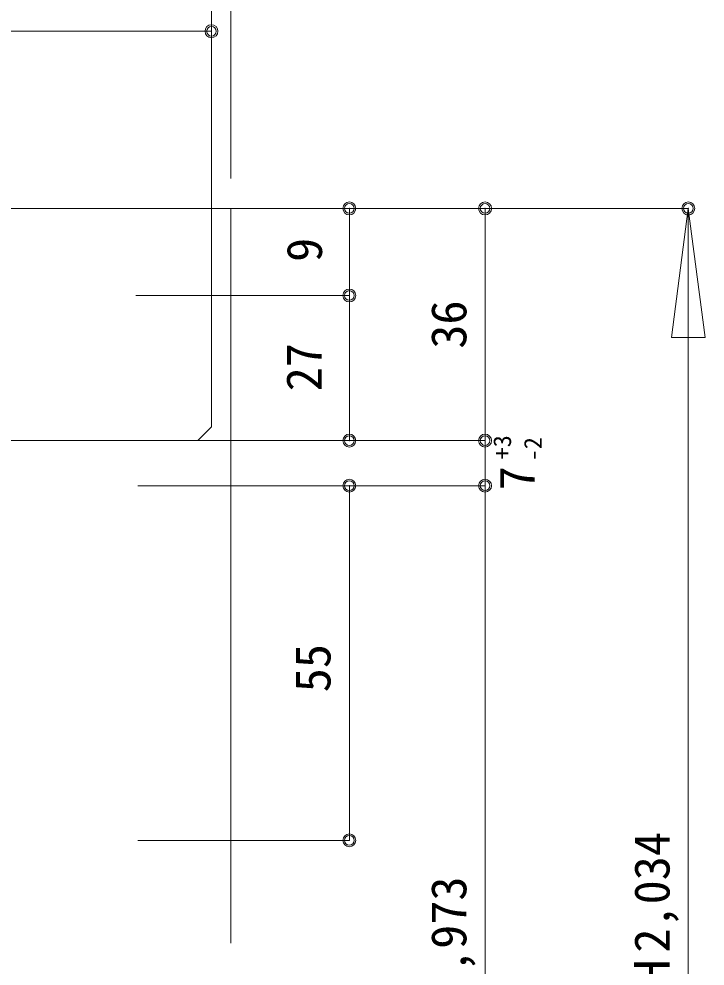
# Model space of a CAD drawing. Units: millimetres on the paper, enlarged 5 times, with parts at other scales. Extents: x -992 to 1008, y -685 to 700.
# Drawn here: x -530.6 to -353.2, y 296.5 to 541.3 of the extents above; entities that cross this region are included whole.
import ezdxf
from ezdxf.enums import TextEntityAlignment as Align

# ---------------------------------------------------------------- set-up
doc = ezdxf.new("R2010")
doc.units = ezdxf.units.MM
doc.header["$LTSCALE"] = 5
doc.header["$PDMODE"] = 32
doc.header["$PDSIZE"] = 2.5
doc.layers.add('2-0_18', color=7, linetype='Continuous', lineweight=18)
doc.styles.add('ＭＳ ゴシック', font='')
doc.styles.get('ＭＳ ゴシック').set_extended_font_data('MS Gothic')

msp = doc.modelspace()

# ---------------------------------------------------------------- linework, layer by layer
at = {"layer": '2-0_18', "color": 4}
for p, q in [((-480.811, 579.91), (-480.811, 483.617)), ((-475.811, 579.91), (-475.811, 499.988)), ((-537.477, 538.08), (-480.811, 538.08)), ((-357.561, 492.274), (-500.335, 492.274)), ((-445.176, 492.274), (-445.176, 432.274)), ((-410.085, 432.274), (-410.085, 492.274)), ((-357.561, 492.274), (-357.561, 30.794)), ((-500.335, 469.774), (-445.176, 469.774)), ((-410.085, 432.274), (-500.335, 432.274)), ((-410.085, 420.607), (-410.085, 432.274)), ((-410.085, 420.607), (-499.837, 420.607)), ((-445.176, 420.607), (-445.176, 328.94)), ((-410.085, 420.607), (-410.085, 61.679)), ((-499.837, 328.94), (-445.176, 328.94))]:
    msp.add_line(p, q, dxfattribs=at)
at = {"layer": '2-0_18'}
for p, q in [((-795.811, 492.274), (-475.811, 492.274)), ((-480.811, 435.809), (-480.811, 492.274)), ((-475.811, 492.274), (-475.811, 302.367)), ((-484.346, 432.274), (-480.811, 435.809)), ((-484.346, 432.274), (-537.477, 432.274)), ((-475.811, 432.274), (-475.811, 432.274))]:
    msp.add_line(p, q, dxfattribs=at)
at = {"layer": '2-0_18', "color": 4}
msp.add_lwpolyline([(-361.894, 458.94), (-357.561, 492.274), (-353.227, 458.94)], close=True, dxfattribs=at)
for centre in [(-480.811, 538.08), (-445.176, 492.274), (-410.085, 492.274), (-357.561, 492.274), (-445.176, 469.774), (-445.176, 432.274), (-410.085, 432.274), (-445.176, 420.607), (-410.085, 420.607), (-445.176, 328.94)]:
    msp.add_circle(centre, 1.667, dxfattribs=at)
at = {"layer": '2-0_18', "color": 5}
for p in [(-480.811, 538.08), (-445.176, 492.274), (-410.085, 492.274), (-357.561, 492.274), (-445.176, 469.774), (-445.176, 432.274), (-410.085, 432.274), (-445.176, 420.607), (-410.085, 420.607), (-445.176, 328.94)]:
    msp.add_point(p, dxfattribs=at)
at = {"layer": '2-0_18', "color": 1}
for p in [(-480.811, 538.08), (-410.085, 492.274), (-410.085, 432.274), (-410.085, 420.607)]:
    msp.add_point(p, dxfattribs=at)
at = {"layer": '2-0_18', "color": 4}
for p in [(-480.811, 538.08), (-445.176, 492.274), (-410.085, 492.274), (-445.176, 469.774), (-445.176, 432.274), (-410.085, 432.274), (-445.176, 420.607), (-410.085, 420.607), (-445.176, 328.94)]:
    msp.add_point(p, dxfattribs=at)
at = {"layer": '2-0_18'}
msp.add_point((-445.176, 492.274), dxfattribs=at)

# ---------------------------------------------------------------- texts
at = {"layer": '2-0_18', "style": 'ＭＳ ゴシック'}
for s, height, p in [('9', 9.164, (-449.49, 478.451)), ('36', 9.164, (-412.169, 456.024)), ('27', 9.164, (-449.603, 445.013)), ('+3', 4.582, (-401.998, 427.425)), ('-2', 4.582, (-394.077, 426.929)), ('7', 9.164, (-394.493, 419.42)), ('55', 9.164, (-447.288, 367.213)), ('７尺タイプ:枠外Ｈ2,034', 9.164, (-359.644, 193.694)), ('７尺タイプ:扉高ＤＨ:1,973', 9.164, (-412.169, 163.46))]:
    msp.add_text(s, height=height, rotation=90, dxfattribs=at).set_placement(p, align=Align.BOTTOM_LEFT)

doc.saveas('drawing.dxf')
